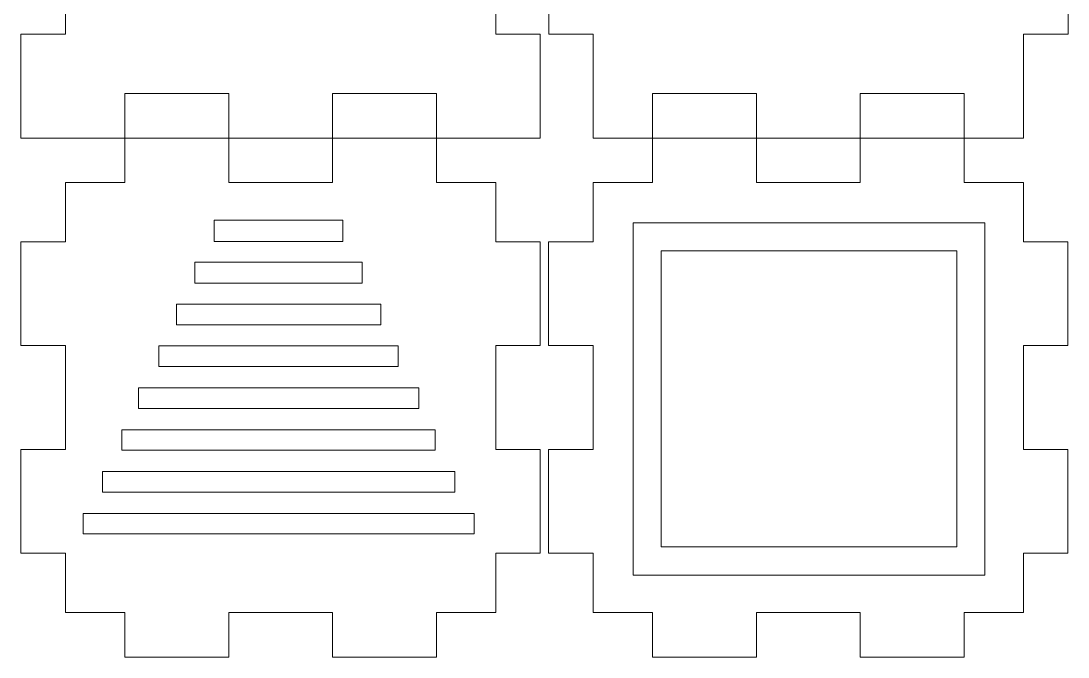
# Model space of a CAD drawing. Header units: centimetres. Extents: x -18.2 to 12.4, y -7.9 to 11.
# Drawn here: x -10.53 to -3.48, y -7.93 to -3.64 of the extents above; entities that cross this region are included whole.
import ezdxf

# ---------------------------------------------------------------- set-up
doc = ezdxf.new("R2010")
doc.units = ezdxf.units.CM
doc.header["$MEASUREMENT"] = 0
doc.layers.add('layer 1', color=7, linetype='Continuous')

msp = doc.modelspace()

# ---------------------------------------------------------------- linework, layer by layer
at = {"layer": 'layer 1', "lineweight": 15}
for points, knots in [([(-9.13216, -0.92994), (-9.13216, -0.92994), (-8.43216, -0.92994), (-8.43216, -0.92994), (-8.43216, -0.92994), (-8.43216, -0.92994), (-8.43216, -1.22994), (-8.43216, -1.22994), (-8.43216, -1.22994), (-8.43216, -1.22994), (-7.73216, -1.22994), (-7.73216, -1.22994), (-7.73216, -1.22994), (-7.73216, -1.22994), (-7.73216, -0.92994), (-7.73216, -0.92994), (-7.73216, -0.92994), (-7.73216, -0.92994), (-7.03216, -0.92994), (-7.03216, -0.92994), (-7.03216, -0.92994), (-7.03216, -0.92994), (-7.03216, -1.62994), (-7.03216, -1.62994), (-7.03216, -1.62994), (-7.03216, -1.62994), (-7.33216, -1.62994), (-7.33216, -1.62994), (-7.33216, -1.62994), (-7.33216, -1.62994), (-7.33216, -2.32994), (-7.33216, -2.32994), (-7.33216, -2.32994), (-7.33216, -2.32994), (-7.03216, -2.32994), (-7.03216, -2.32994), (-7.03216, -2.32994), (-7.03216, -2.32994), (-7.03216, -3.02994), (-7.03216, -3.02994), (-7.03216, -3.02994), (-7.03216, -3.02994), (-7.33216, -3.02994), (-7.33216, -3.02994), (-7.33216, -3.02994), (-7.33216, -3.02994), (-7.33216, -3.72994), (-7.33216, -3.72994), (-7.33216, -3.72994), (-7.33216, -3.72994), (-7.03216, -3.72994), (-7.03216, -3.72994), (-7.03216, -3.72994), (-7.03216, -3.72994), (-7.03216, -4.42994), (-7.03216, -4.42994), (-7.03216, -4.42994), (-7.03216, -4.42994), (-7.73216, -4.42994), (-7.73216, -4.42994), (-7.73216, -4.42994), (-7.73216, -4.42994), (-7.73216, -4.12994), (-7.73216, -4.12994), (-7.73216, -4.12994), (-7.73216, -4.12994), (-8.43216, -4.12994), (-8.43216, -4.12994), (-8.43216, -4.12994), (-8.43216, -4.12994), (-8.43216, -4.42994), (-8.43216, -4.42994), (-8.43216, -4.42994), (-8.43216, -4.42994), (-9.13216, -4.42994), (-9.13216, -4.42994), (-9.13216, -4.42994), (-9.13216, -4.42994), (-9.13216, -4.12994), (-9.13216, -4.12994), (-9.13216, -4.12994), (-9.13216, -4.12994), (-9.83216, -4.12994), (-9.83216, -4.12994), (-9.83216, -4.12994), (-9.83216, -4.12994), (-9.83216, -4.42994), (-9.83216, -4.42994), (-9.83216, -4.42994), (-9.83216, -4.42994), (-10.53216, -4.42994), (-10.53216, -4.42994), (-10.53216, -4.42994), (-10.53216, -4.42994), (-10.53216, -3.72994), (-10.53216, -3.72994), (-10.53216, -3.72994), (-10.53216, -3.72994), (-10.23216, -3.72994), (-10.23216, -3.72994), (-10.23216, -3.72994), (-10.23216, -3.72994), (-10.23216, -3.02994), (-10.23216, -3.02994), (-10.23216, -3.02994), (-10.23216, -3.02994), (-10.53216, -3.02994), (-10.53216, -3.02994), (-10.53216, -3.02994), (-10.53216, -3.02994), (-10.53216, -2.32994), (-10.53216, -2.32994), (-10.53216, -2.32994), (-10.53216, -2.32994), (-10.23216, -2.32994), (-10.23216, -2.32994), (-10.23216, -2.32994), (-10.23216, -2.32994), (-10.23216, -1.62994), (-10.23216, -1.62994), (-10.23216, -1.62994), (-10.23216, -1.62994), (-10.53216, -1.62994), (-10.53216, -1.62994), (-10.53216, -1.62994), (-10.53216, -1.62994), (-10.53216, -0.92994), (-10.53216, -0.92994), (-10.53216, -0.92994), (-10.53216, -0.92994), (-9.83216, -0.92994), (-9.83216, -0.92994), (-9.83216, -0.92994), (-9.83216, -0.92994), (-9.83216, -1.22994), (-9.83216, -1.22994), (-9.83216, -1.22994), (-9.83216, -1.22994), (-9.13216, -1.22994), (-9.13216, -1.22994), (-9.13216, -1.22994), (-9.13216, -1.22994), (-9.13216, -0.92994), (-9.13216, -0.92994)], [0, 0, 0, 0, 0.027027, 0.027027, 0.027027, 0.027027, 0.0540541, 0.0540541, 0.0540541, 0.0540541, 0.0810811, 0.0810811, 0.0810811, 0.0810811, 0.1081081, 0.1081081, 0.1081081, 0.1081081, 0.1351351, 0.1351351, 0.1351351, 0.1351351, 0.1621622, 0.1621622, 0.1621622, 0.1621622, 0.1891892, 0.1891892, 0.1891892, 0.1891892, 0.2162162, 0.2162162, 0.2162162, 0.2162162, 0.2432432, 0.2432432, 0.2432432, 0.2432432, 0.2702703, 0.2702703, 0.2702703, 0.2702703, 0.2972973, 0.2972973, 0.2972973, 0.2972973, 0.3243243, 0.3243243, 0.3243243, 0.3243243, 0.3513514, 0.3513514, 0.3513514, 0.3513514, 0.3783784, 0.3783784, 0.3783784, 0.3783784, 0.4054054, 0.4054054, 0.4054054, 0.4054054, 0.4324324, 0.4324324, 0.4324324, 0.4324324, 0.4594595, 0.4594595, 0.4594595, 0.4594595, 0.4864865, 0.4864865, 0.4864865, 0.4864865, 0.5135135, 0.5135135, 0.5135135, 0.5135135, 0.5405405, 0.5405405, 0.5405405, 0.5405405, 0.5675676, 0.5675676, 0.5675676, 0.5675676, 0.5945946, 0.5945946, 0.5945946, 0.5945946, 0.6216216, 0.6216216, 0.6216216, 0.6216216, 0.6486486, 0.6486486, 0.6486486, 0.6486486, 0.6756757, 0.6756757, 0.6756757, 0.6756757, 0.7027027, 0.7027027, 0.7027027, 0.7027027, 0.7297297, 0.7297297, 0.7297297, 0.7297297, 0.7567568, 0.7567568, 0.7567568, 0.7567568, 0.7837838, 0.7837838, 0.7837838, 0.7837838, 0.8108108, 0.8108108, 0.8108108, 0.8108108, 0.8378378, 0.8378378, 0.8378378, 0.8378378, 0.8648649, 0.8648649, 0.8648649, 0.8648649, 0.8918919, 0.8918919, 0.8918919, 0.8918919, 0.9189189, 0.9189189, 0.9189189, 0.9189189, 0.9459459, 0.9459459, 0.9459459, 0.9459459, 1, 1, 1, 1]), ([(-4.87527, -4.13039), (-4.87527, -4.13039), (-4.87527, -4.43039), (-4.87527, -4.43039), (-4.87527, -4.43039), (-4.87527, -4.43039), (-5.57527, -4.43039), (-5.57527, -4.43039), (-5.57527, -4.43039), (-5.57527, -4.43039), (-5.57527, -4.13039), (-5.57527, -4.13039), (-5.57527, -4.13039), (-5.57527, -4.13039), (-6.27527, -4.13039), (-6.27527, -4.13039), (-6.27527, -4.13039), (-6.27527, -4.13039), (-6.27527, -4.43039), (-6.27527, -4.43039), (-6.27527, -4.43039), (-6.27527, -4.43039), (-6.67527, -4.43039), (-6.67527, -4.43039), (-6.67527, -4.43039), (-6.67527, -4.43039), (-6.67527, -3.73039), (-6.67527, -3.73039), (-6.67527, -3.73039), (-6.67527, -3.73039), (-6.97527, -3.73039), (-6.97527, -3.73039), (-6.97527, -3.73039), (-6.97527, -3.73039), (-6.97527, -3.03039), (-6.97527, -3.03039), (-6.97527, -3.03039), (-6.97527, -3.03039), (-6.67527, -3.03039), (-6.67527, -3.03039), (-6.67527, -3.03039), (-6.67527, -3.03039), (-6.67527, -2.33039), (-6.67527, -2.33039), (-6.67527, -2.33039), (-6.67527, -2.33039), (-6.97527, -2.33039), (-6.97527, -2.33039), (-6.97527, -2.33039), (-6.97527, -2.33039), (-6.97527, -1.63039), (-6.97527, -1.63039), (-6.97527, -1.63039), (-6.97527, -1.63039), (-6.67527, -1.63039), (-6.67527, -1.63039), (-6.67527, -1.63039), (-6.67527, -1.63039), (-6.67527, -0.93039), (-6.67527, -0.93039), (-6.67527, -0.93039), (-6.67527, -0.93039), (-6.27527, -0.93039), (-6.27527, -0.93039), (-6.27527, -0.93039), (-6.27527, -0.93039), (-6.27527, -1.23039), (-6.27527, -1.23039), (-6.27527, -1.23039), (-6.27527, -1.23039), (-5.57527, -1.23039), (-5.57527, -1.23039), (-5.57527, -1.23039), (-5.57527, -1.23039), (-5.57527, -0.93039), (-5.57527, -0.93039), (-5.57527, -0.93039), (-5.57527, -0.93039), (-4.87527, -0.93039), (-4.87527, -0.93039), (-4.87527, -0.93039), (-4.87527, -0.93039), (-4.87527, -1.23039), (-4.87527, -1.23039), (-4.87527, -1.23039), (-4.87527, -1.23039), (-4.17527, -1.23039), (-4.17527, -1.23039), (-4.17527, -1.23039), (-4.17527, -1.23039), (-4.17527, -0.93039), (-4.17527, -0.93039), (-4.17527, -0.93039), (-4.17527, -0.93039), (-3.77527, -0.93039), (-3.77527, -0.93039), (-3.77527, -0.93039), (-3.77527, -0.93039), (-3.77527, -1.63039), (-3.77527, -1.63039), (-3.77527, -1.63039), (-3.77527, -1.63039), (-3.47527, -1.63039), (-3.47527, -1.63039), (-3.47527, -1.63039), (-3.47527, -1.63039), (-3.47527, -2.33039), (-3.47527, -2.33039), (-3.47527, -2.33039), (-3.47527, -2.33039), (-3.77527, -2.33039), (-3.77527, -2.33039), (-3.77527, -2.33039), (-3.77527, -2.33039), (-3.77527, -3.03039), (-3.77527, -3.03039), (-3.77527, -3.03039), (-3.77527, -3.03039), (-3.47527, -3.03039), (-3.47527, -3.03039), (-3.47527, -3.03039), (-3.47527, -3.03039), (-3.47527, -3.73039), (-3.47527, -3.73039), (-3.47527, -3.73039), (-3.47527, -3.73039), (-3.77527, -3.73039), (-3.77527, -3.73039), (-3.77527, -3.73039), (-3.77527, -3.73039), (-3.77527, -4.43039), (-3.77527, -4.43039), (-3.77527, -4.43039), (-3.77527, -4.43039), (-4.17527, -4.43039), (-4.17527, -4.43039), (-4.17527, -4.43039), (-4.17527, -4.43039), (-4.17527, -4.13039), (-4.17527, -4.13039), (-4.17527, -4.13039), (-4.17527, -4.13039), (-4.87527, -4.13039), (-4.87527, -4.13039)], [0, 0, 0, 0, 0.027027, 0.027027, 0.027027, 0.027027, 0.0540541, 0.0540541, 0.0540541, 0.0540541, 0.0810811, 0.0810811, 0.0810811, 0.0810811, 0.1081081, 0.1081081, 0.1081081, 0.1081081, 0.1351351, 0.1351351, 0.1351351, 0.1351351, 0.1621622, 0.1621622, 0.1621622, 0.1621622, 0.1891892, 0.1891892, 0.1891892, 0.1891892, 0.2162162, 0.2162162, 0.2162162, 0.2162162, 0.2432432, 0.2432432, 0.2432432, 0.2432432, 0.2702703, 0.2702703, 0.2702703, 0.2702703, 0.2972973, 0.2972973, 0.2972973, 0.2972973, 0.3243243, 0.3243243, 0.3243243, 0.3243243, 0.3513514, 0.3513514, 0.3513514, 0.3513514, 0.3783784, 0.3783784, 0.3783784, 0.3783784, 0.4054054, 0.4054054, 0.4054054, 0.4054054, 0.4324324, 0.4324324, 0.4324324, 0.4324324, 0.4594595, 0.4594595, 0.4594595, 0.4594595, 0.4864865, 0.4864865, 0.4864865, 0.4864865, 0.5135135, 0.5135135, 0.5135135, 0.5135135, 0.5405405, 0.5405405, 0.5405405, 0.5405405, 0.5675676, 0.5675676, 0.5675676, 0.5675676, 0.5945946, 0.5945946, 0.5945946, 0.5945946, 0.6216216, 0.6216216, 0.6216216, 0.6216216, 0.6486486, 0.6486486, 0.6486486, 0.6486486, 0.6756757, 0.6756757, 0.6756757, 0.6756757, 0.7027027, 0.7027027, 0.7027027, 0.7027027, 0.7297297, 0.7297297, 0.7297297, 0.7297297, 0.7567568, 0.7567568, 0.7567568, 0.7567568, 0.7837838, 0.7837838, 0.7837838, 0.7837838, 0.8108108, 0.8108108, 0.8108108, 0.8108108, 0.8378378, 0.8378378, 0.8378378, 0.8378378, 0.8648649, 0.8648649, 0.8648649, 0.8648649, 0.8918919, 0.8918919, 0.8918919, 0.8918919, 0.9189189, 0.9189189, 0.9189189, 0.9189189, 0.9459459, 0.9459459, 0.9459459, 0.9459459, 1, 1, 1, 1]), ([(-9.13216, -4.72994), (-9.13216, -4.72994), (-8.43216, -4.72994), (-8.43216, -4.72994), (-8.43216, -4.72994), (-8.43216, -4.72994), (-8.43216, -4.42994), (-8.43216, -4.42994), (-8.43216, -4.42994), (-8.43216, -4.42994), (-7.73216, -4.42994), (-7.73216, -4.42994), (-7.73216, -4.42994), (-7.73216, -4.42994), (-7.73216, -4.72994), (-7.73216, -4.72994), (-7.73216, -4.72994), (-7.73216, -4.72994), (-7.33216, -4.72994), (-7.33216, -4.72994), (-7.33216, -4.72994), (-7.33216, -4.72994), (-7.33216, -5.12994), (-7.33216, -5.12994), (-7.33216, -5.12994), (-7.33216, -5.12994), (-7.03216, -5.12994), (-7.03216, -5.12994), (-7.03216, -5.12994), (-7.03216, -5.12994), (-7.03216, -5.82994), (-7.03216, -5.82994), (-7.03216, -5.82994), (-7.03216, -5.82994), (-7.33216, -5.82994), (-7.33216, -5.82994), (-7.33216, -5.82994), (-7.33216, -5.82994), (-7.33216, -6.52994), (-7.33216, -6.52994), (-7.33216, -6.52994), (-7.33216, -6.52994), (-7.03216, -6.52994), (-7.03216, -6.52994), (-7.03216, -6.52994), (-7.03216, -6.52994), (-7.03216, -7.22994), (-7.03216, -7.22994), (-7.03216, -7.22994), (-7.03216, -7.22994), (-7.33216, -7.22994), (-7.33216, -7.22994), (-7.33216, -7.22994), (-7.33216, -7.22994), (-7.33216, -7.62994), (-7.33216, -7.62994), (-7.33216, -7.62994), (-7.33216, -7.62994), (-7.73216, -7.62994), (-7.73216, -7.62994), (-7.73216, -7.62994), (-7.73216, -7.62994), (-7.73216, -7.92994), (-7.73216, -7.92994), (-7.73216, -7.92994), (-7.73216, -7.92994), (-8.43216, -7.92994), (-8.43216, -7.92994), (-8.43216, -7.92994), (-8.43216, -7.92994), (-8.43216, -7.62994), (-8.43216, -7.62994), (-8.43216, -7.62994), (-8.43216, -7.62994), (-9.13216, -7.62994), (-9.13216, -7.62994), (-9.13216, -7.62994), (-9.13216, -7.62994), (-9.13216, -7.92994), (-9.13216, -7.92994), (-9.13216, -7.92994), (-9.13216, -7.92994), (-9.83216, -7.92994), (-9.83216, -7.92994), (-9.83216, -7.92994), (-9.83216, -7.92994), (-9.83216, -7.62994), (-9.83216, -7.62994), (-9.83216, -7.62994), (-9.83216, -7.62994), (-10.23216, -7.62994), (-10.23216, -7.62994), (-10.23216, -7.62994), (-10.23216, -7.62994), (-10.23216, -7.22994), (-10.23216, -7.22994), (-10.23216, -7.22994), (-10.23216, -7.22994), (-10.53216, -7.22994), (-10.53216, -7.22994), (-10.53216, -7.22994), (-10.53216, -7.22994), (-10.53216, -6.52994), (-10.53216, -6.52994), (-10.53216, -6.52994), (-10.53216, -6.52994), (-10.23216, -6.52994), (-10.23216, -6.52994), (-10.23216, -6.52994), (-10.23216, -6.52994), (-10.23216, -5.82994), (-10.23216, -5.82994), (-10.23216, -5.82994), (-10.23216, -5.82994), (-10.53216, -5.82994), (-10.53216, -5.82994), (-10.53216, -5.82994), (-10.53216, -5.82994), (-10.53216, -5.12994), (-10.53216, -5.12994), (-10.53216, -5.12994), (-10.53216, -5.12994), (-10.23216, -5.12994), (-10.23216, -5.12994), (-10.23216, -5.12994), (-10.23216, -5.12994), (-10.23216, -4.72994), (-10.23216, -4.72994), (-10.23216, -4.72994), (-10.23216, -4.72994), (-9.83216, -4.72994), (-9.83216, -4.72994), (-9.83216, -4.72994), (-9.83216, -4.72994), (-9.83216, -4.42994), (-9.83216, -4.42994), (-9.83216, -4.42994), (-9.83216, -4.42994), (-9.13216, -4.42994), (-9.13216, -4.42994), (-9.13216, -4.42994), (-9.13216, -4.42994), (-9.13216, -4.72994), (-9.13216, -4.72994)], [0, 0, 0, 0, 0.027027, 0.027027, 0.027027, 0.027027, 0.0540541, 0.0540541, 0.0540541, 0.0540541, 0.0810811, 0.0810811, 0.0810811, 0.0810811, 0.1081081, 0.1081081, 0.1081081, 0.1081081, 0.1351351, 0.1351351, 0.1351351, 0.1351351, 0.1621622, 0.1621622, 0.1621622, 0.1621622, 0.1891892, 0.1891892, 0.1891892, 0.1891892, 0.2162162, 0.2162162, 0.2162162, 0.2162162, 0.2432432, 0.2432432, 0.2432432, 0.2432432, 0.2702703, 0.2702703, 0.2702703, 0.2702703, 0.2972973, 0.2972973, 0.2972973, 0.2972973, 0.3243243, 0.3243243, 0.3243243, 0.3243243, 0.3513514, 0.3513514, 0.3513514, 0.3513514, 0.3783784, 0.3783784, 0.3783784, 0.3783784, 0.4054054, 0.4054054, 0.4054054, 0.4054054, 0.4324324, 0.4324324, 0.4324324, 0.4324324, 0.4594595, 0.4594595, 0.4594595, 0.4594595, 0.4864865, 0.4864865, 0.4864865, 0.4864865, 0.5135135, 0.5135135, 0.5135135, 0.5135135, 0.5405405, 0.5405405, 0.5405405, 0.5405405, 0.5675676, 0.5675676, 0.5675676, 0.5675676, 0.5945946, 0.5945946, 0.5945946, 0.5945946, 0.6216216, 0.6216216, 0.6216216, 0.6216216, 0.6486486, 0.6486486, 0.6486486, 0.6486486, 0.6756757, 0.6756757, 0.6756757, 0.6756757, 0.7027027, 0.7027027, 0.7027027, 0.7027027, 0.7297297, 0.7297297, 0.7297297, 0.7297297, 0.7567568, 0.7567568, 0.7567568, 0.7567568, 0.7837838, 0.7837838, 0.7837838, 0.7837838, 0.8108108, 0.8108108, 0.8108108, 0.8108108, 0.8378378, 0.8378378, 0.8378378, 0.8378378, 0.8648649, 0.8648649, 0.8648649, 0.8648649, 0.8918919, 0.8918919, 0.8918919, 0.8918919, 0.9189189, 0.9189189, 0.9189189, 0.9189189, 0.9459459, 0.9459459, 0.9459459, 0.9459459, 1, 1, 1, 1]), ([(-5.57572, -4.72994), (-5.57572, -4.72994), (-4.87572, -4.72994), (-4.87572, -4.72994), (-4.87572, -4.72994), (-4.87572, -4.72994), (-4.87572, -4.42994), (-4.87572, -4.42994), (-4.87572, -4.42994), (-4.87572, -4.42994), (-4.17572, -4.42994), (-4.17572, -4.42994), (-4.17572, -4.42994), (-4.17572, -4.42994), (-4.17572, -4.72994), (-4.17572, -4.72994), (-4.17572, -4.72994), (-4.17572, -4.72994), (-3.77572, -4.72994), (-3.77572, -4.72994), (-3.77572, -4.72994), (-3.77572, -4.72994), (-3.77572, -5.12994), (-3.77572, -5.12994), (-3.77572, -5.12994), (-3.77572, -5.12994), (-3.47572, -5.12994), (-3.47572, -5.12994), (-3.47572, -5.12994), (-3.47572, -5.12994), (-3.47572, -5.82994), (-3.47572, -5.82994), (-3.47572, -5.82994), (-3.47572, -5.82994), (-3.77572, -5.82994), (-3.77572, -5.82994), (-3.77572, -5.82994), (-3.77572, -5.82994), (-3.77572, -6.52994), (-3.77572, -6.52994), (-3.77572, -6.52994), (-3.77572, -6.52994), (-3.47572, -6.52994), (-3.47572, -6.52994), (-3.47572, -6.52994), (-3.47572, -6.52994), (-3.47572, -7.22994), (-3.47572, -7.22994), (-3.47572, -7.22994), (-3.47572, -7.22994), (-3.77572, -7.22994), (-3.77572, -7.22994), (-3.77572, -7.22994), (-3.77572, -7.22994), (-3.77572, -7.62994), (-3.77572, -7.62994), (-3.77572, -7.62994), (-3.77572, -7.62994), (-4.17572, -7.62994), (-4.17572, -7.62994), (-4.17572, -7.62994), (-4.17572, -7.62994), (-4.17572, -7.92994), (-4.17572, -7.92994), (-4.17572, -7.92994), (-4.17572, -7.92994), (-4.87572, -7.92994), (-4.87572, -7.92994), (-4.87572, -7.92994), (-4.87572, -7.92994), (-4.87572, -7.62994), (-4.87572, -7.62994), (-4.87572, -7.62994), (-4.87572, -7.62994), (-5.57572, -7.62994), (-5.57572, -7.62994), (-5.57572, -7.62994), (-5.57572, -7.62994), (-5.57572, -7.92994), (-5.57572, -7.92994), (-5.57572, -7.92994), (-5.57572, -7.92994), (-6.27572, -7.92994), (-6.27572, -7.92994), (-6.27572, -7.92994), (-6.27572, -7.92994), (-6.27572, -7.62994), (-6.27572, -7.62994), (-6.27572, -7.62994), (-6.27572, -7.62994), (-6.67572, -7.62994), (-6.67572, -7.62994), (-6.67572, -7.62994), (-6.67572, -7.62994), (-6.67572, -7.22994), (-6.67572, -7.22994), (-6.67572, -7.22994), (-6.67572, -7.22994), (-6.97572, -7.22994), (-6.97572, -7.22994), (-6.97572, -7.22994), (-6.97572, -7.22994), (-6.97572, -6.52994), (-6.97572, -6.52994), (-6.97572, -6.52994), (-6.97572, -6.52994), (-6.67572, -6.52994), (-6.67572, -6.52994), (-6.67572, -6.52994), (-6.67572, -6.52994), (-6.67572, -5.82994), (-6.67572, -5.82994), (-6.67572, -5.82994), (-6.67572, -5.82994), (-6.97572, -5.82994), (-6.97572, -5.82994), (-6.97572, -5.82994), (-6.97572, -5.82994), (-6.97572, -5.12994), (-6.97572, -5.12994), (-6.97572, -5.12994), (-6.97572, -5.12994), (-6.67572, -5.12994), (-6.67572, -5.12994), (-6.67572, -5.12994), (-6.67572, -5.12994), (-6.67572, -4.72994), (-6.67572, -4.72994), (-6.67572, -4.72994), (-6.67572, -4.72994), (-6.27572, -4.72994), (-6.27572, -4.72994), (-6.27572, -4.72994), (-6.27572, -4.72994), (-6.27572, -4.42994), (-6.27572, -4.42994), (-6.27572, -4.42994), (-6.27572, -4.42994), (-5.57572, -4.42994), (-5.57572, -4.42994), (-5.57572, -4.42994), (-5.57572, -4.42994), (-5.57572, -4.72994), (-5.57572, -4.72994)], [0, 0, 0, 0, 0.027027, 0.027027, 0.027027, 0.027027, 0.0540541, 0.0540541, 0.0540541, 0.0540541, 0.0810811, 0.0810811, 0.0810811, 0.0810811, 0.1081081, 0.1081081, 0.1081081, 0.1081081, 0.1351351, 0.1351351, 0.1351351, 0.1351351, 0.1621622, 0.1621622, 0.1621622, 0.1621622, 0.1891892, 0.1891892, 0.1891892, 0.1891892, 0.2162162, 0.2162162, 0.2162162, 0.2162162, 0.2432432, 0.2432432, 0.2432432, 0.2432432, 0.2702703, 0.2702703, 0.2702703, 0.2702703, 0.2972973, 0.2972973, 0.2972973, 0.2972973, 0.3243243, 0.3243243, 0.3243243, 0.3243243, 0.3513514, 0.3513514, 0.3513514, 0.3513514, 0.3783784, 0.3783784, 0.3783784, 0.3783784, 0.4054054, 0.4054054, 0.4054054, 0.4054054, 0.4324324, 0.4324324, 0.4324324, 0.4324324, 0.4594595, 0.4594595, 0.4594595, 0.4594595, 0.4864865, 0.4864865, 0.4864865, 0.4864865, 0.5135135, 0.5135135, 0.5135135, 0.5135135, 0.5405405, 0.5405405, 0.5405405, 0.5405405, 0.5675676, 0.5675676, 0.5675676, 0.5675676, 0.5945946, 0.5945946, 0.5945946, 0.5945946, 0.6216216, 0.6216216, 0.6216216, 0.6216216, 0.6486486, 0.6486486, 0.6486486, 0.6486486, 0.6756757, 0.6756757, 0.6756757, 0.6756757, 0.7027027, 0.7027027, 0.7027027, 0.7027027, 0.7297297, 0.7297297, 0.7297297, 0.7297297, 0.7567568, 0.7567568, 0.7567568, 0.7567568, 0.7837838, 0.7837838, 0.7837838, 0.7837838, 0.8108108, 0.8108108, 0.8108108, 0.8108108, 0.8378378, 0.8378378, 0.8378378, 0.8378378, 0.8648649, 0.8648649, 0.8648649, 0.8648649, 0.8918919, 0.8918919, 0.8918919, 0.8918919, 0.9189189, 0.9189189, 0.9189189, 0.9189189, 0.9459459, 0.9459459, 0.9459459, 0.9459459, 1, 1, 1, 1]), ([(-9.22893, -4.98339), (-9.22893, -4.98339), (-8.36239, -4.98339), (-8.36239, -4.98339), (-8.36239, -4.98339), (-8.36239, -4.98339), (-8.36239, -5.12644), (-8.36239, -5.12644), (-8.36239, -5.12644), (-8.36239, -5.12644), (-9.22893, -5.12644), (-9.22893, -5.12644), (-9.22893, -5.12644), (-9.22893, -5.12644), (-9.22893, -4.98339), (-9.22893, -4.98339)], [0, 0, 0, 0, 0.2, 0.2, 0.2, 0.2, 0.4, 0.4, 0.4, 0.4, 0.6, 0.6, 0.6, 0.6, 1, 1, 1, 1]), ([(-6.40615, -5.00104), (-6.40615, -5.00104), (-4.03572, -5.00104), (-4.03572, -5.00104), (-4.03572, -5.00104), (-4.03572, -5.00104), (-4.03572, -7.37686), (-4.03572, -7.37686), (-4.03572, -7.37686), (-4.03572, -7.37686), (-6.40615, -7.37686), (-6.40615, -7.37686), (-6.40615, -7.37686), (-6.40615, -7.37686), (-6.40615, -5.00104), (-6.40615, -5.00104)], [0, 0, 0, 0, 0.2, 0.2, 0.2, 0.2, 0.4, 0.4, 0.4, 0.4, 0.6, 0.6, 0.6, 0.6, 1, 1, 1, 1]), ([(-6.21676, -5.19086), (-6.21676, -5.19086), (-4.22511, -5.19086), (-4.22511, -5.19086), (-4.22511, -5.19086), (-4.22511, -5.19086), (-4.22511, -7.18704), (-4.22511, -7.18704), (-4.22511, -7.18704), (-4.22511, -7.18704), (-6.21676, -7.18704), (-6.21676, -7.18704), (-6.21676, -7.18704), (-6.21676, -7.18704), (-6.21676, -5.19086), (-6.21676, -5.19086)], [0, 0, 0, 0, 0.2, 0.2, 0.2, 0.2, 0.4, 0.4, 0.4, 0.4, 0.6, 0.6, 0.6, 0.6, 1, 1, 1, 1]), ([(-9.35985, -5.26624), (-9.35985, -5.26624), (-8.23147, -5.26624), (-8.23147, -5.26624), (-8.23147, -5.26624), (-8.23147, -5.26624), (-8.23147, -5.40804), (-8.23147, -5.40804), (-8.23147, -5.40804), (-8.23147, -5.40804), (-9.35985, -5.40804), (-9.35985, -5.40804), (-9.35985, -5.40804), (-9.35985, -5.40804), (-9.35985, -5.26624), (-9.35985, -5.26624)], [0, 0, 0, 0, 0.2, 0.2, 0.2, 0.2, 0.4, 0.4, 0.4, 0.4, 0.6, 0.6, 0.6, 0.6, 1, 1, 1, 1]), ([(-9.48429, -5.54898), (-9.48429, -5.54898), (-8.10703, -5.54898), (-8.10703, -5.54898), (-8.10703, -5.54898), (-8.10703, -5.54898), (-8.10703, -5.68973), (-8.10703, -5.68973), (-8.10703, -5.68973), (-8.10703, -5.68973), (-9.48429, -5.68973), (-9.48429, -5.68973), (-9.48429, -5.68973), (-9.48429, -5.68973), (-9.48429, -5.54898), (-9.48429, -5.54898)], [0, 0, 0, 0, 0.2, 0.2, 0.2, 0.2, 0.4, 0.4, 0.4, 0.4, 0.6, 0.6, 0.6, 0.6, 1, 1, 1, 1]), ([(-9.60223, -5.83166), (-9.60223, -5.83166), (-7.98909, -5.83166), (-7.98909, -5.83166), (-7.98909, -5.83166), (-7.98909, -5.83166), (-7.98909, -5.9715), (-7.98909, -5.9715), (-7.98909, -5.9715), (-7.98909, -5.9715), (-9.60223, -5.9715), (-9.60223, -5.9715), (-9.60223, -5.9715), (-9.60223, -5.9715), (-9.60223, -5.83166), (-9.60223, -5.83166)], [0, 0, 0, 0, 0.2, 0.2, 0.2, 0.2, 0.4, 0.4, 0.4, 0.4, 0.6, 0.6, 0.6, 0.6, 1, 1, 1, 1]), ([(-9.73987, -6.11436), (-9.73987, -6.11436), (-7.85145, -6.11436), (-7.85145, -6.11436), (-7.85145, -6.11436), (-7.85145, -6.11436), (-7.85145, -6.25323), (-7.85145, -6.25323), (-7.85145, -6.25323), (-7.85145, -6.25323), (-9.73987, -6.25323), (-9.73987, -6.25323), (-9.73987, -6.25323), (-9.73987, -6.25323), (-9.73987, -6.11436), (-9.73987, -6.11436)], [0, 0, 0, 0, 0.2, 0.2, 0.2, 0.2, 0.4, 0.4, 0.4, 0.4, 0.6, 0.6, 0.6, 0.6, 1, 1, 1, 1]), ([(-9.85131, -6.39695), (-9.85131, -6.39695), (-7.74, -6.39695), (-7.74, -6.39695), (-7.74, -6.39695), (-7.74, -6.39695), (-7.74, -6.53509), (-7.74, -6.53509), (-7.74, -6.53509), (-7.74, -6.53509), (-9.85131, -6.53509), (-9.85131, -6.53509), (-9.85131, -6.53509), (-9.85131, -6.53509), (-9.85131, -6.39695), (-9.85131, -6.39695)], [0, 0, 0, 0, 0.2, 0.2, 0.2, 0.2, 0.4, 0.4, 0.4, 0.4, 0.6, 0.6, 0.6, 0.6, 1, 1, 1, 1]), ([(-9.98246, -6.67958), (-9.98246, -6.67958), (-7.60886, -6.67958), (-7.60886, -6.67958), (-7.60886, -6.67958), (-7.60886, -6.67958), (-7.60886, -6.81692), (-7.60886, -6.81692), (-7.60886, -6.81692), (-7.60886, -6.81692), (-9.98246, -6.81692), (-9.98246, -6.81692), (-9.98246, -6.81692), (-9.98246, -6.81692), (-9.98246, -6.67958), (-9.98246, -6.67958)], [0, 0, 0, 0, 0.2, 0.2, 0.2, 0.2, 0.4, 0.4, 0.4, 0.4, 0.6, 0.6, 0.6, 0.6, 1, 1, 1, 1]), ([(-10.11362, -6.96218), (-10.11362, -6.96218), (-7.47769, -6.96218), (-7.47769, -6.96218), (-7.47769, -6.96218), (-7.47769, -6.96218), (-7.47769, -7.09876), (-7.47769, -7.09876), (-7.47769, -7.09876), (-7.47769, -7.09876), (-10.11362, -7.09876), (-10.11362, -7.09876), (-10.11362, -7.09876), (-10.11362, -7.09876), (-10.11362, -6.96218), (-10.11362, -6.96218)], [0, 0, 0, 0, 0.2, 0.2, 0.2, 0.2, 0.4, 0.4, 0.4, 0.4, 0.6, 0.6, 0.6, 0.6, 1, 1, 1, 1])]:
    msp.add_open_spline(points, degree=3, knots=knots, dxfattribs=at)

doc.saveas('drawing.dxf')
